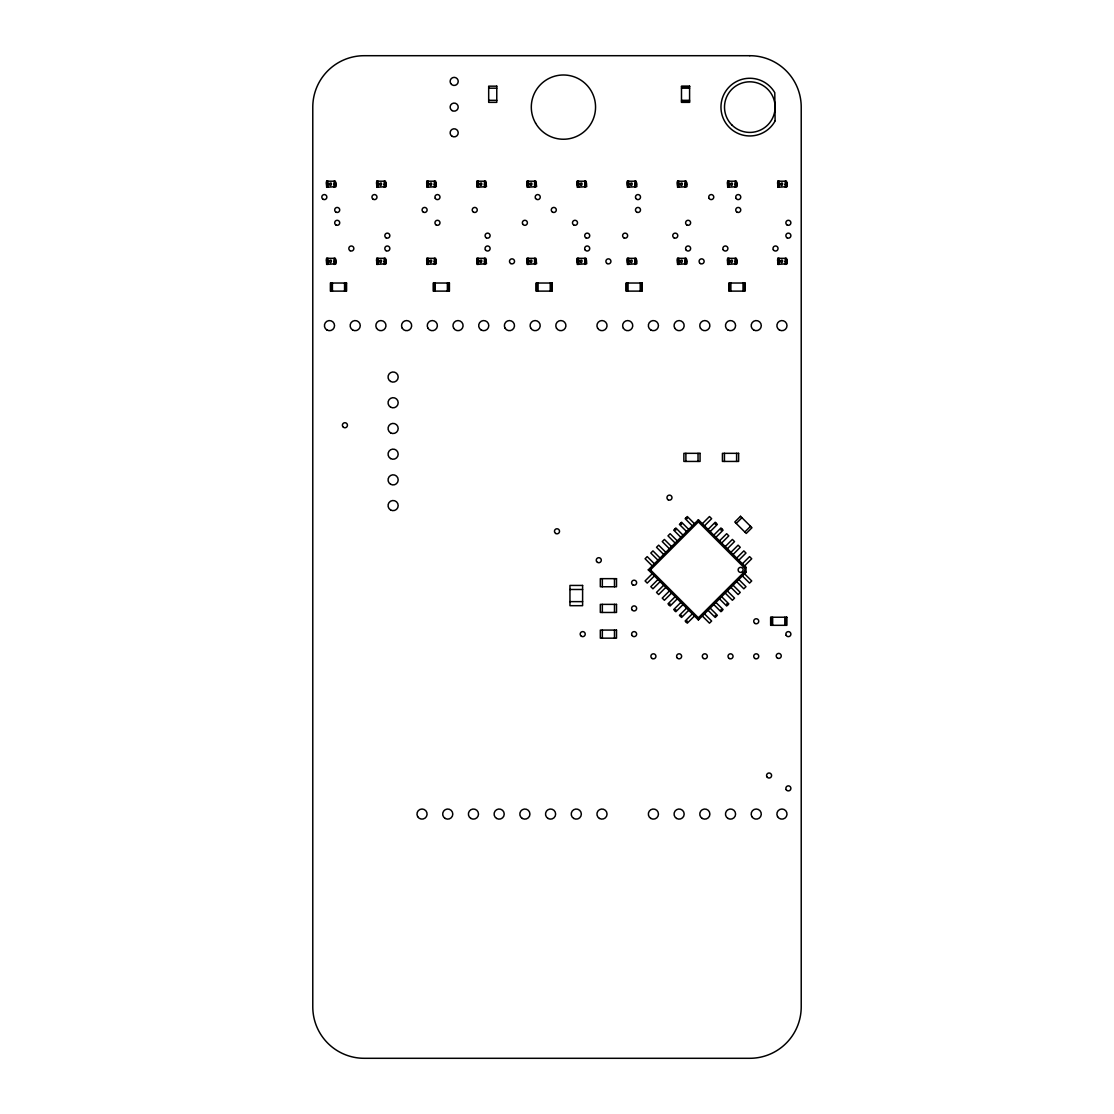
<?xml version="1.0" encoding="UTF-8"?>
<svg xmlns="http://www.w3.org/2000/svg" width="1114" height="1114" viewBox="0 0 1114 1114"><rect width="100%" height="100%" fill="white"/><g stroke="black" fill="none" stroke-linecap="round" stroke-linejoin="round"><path stroke-width="1.5" d="M334.743 187.291L335.76 184.715L334.075 184.715M334.743 264.408L335.76 261.846L334.075 261.846M384.873 187.291L385.89 184.715L384.205 184.715M384.873 264.408L385.89 261.846L384.205 261.846M435.003 187.291L436.02 184.715L434.335 184.715M435.003 264.408L436.02 261.846L434.335 261.846M485.133 187.291L486.15 184.715L484.465 184.715M485.133 264.408L486.15 261.846L484.465 261.846M535.263 187.291L536.28 184.715L534.595 184.715M535.263 264.408L536.28 261.846L534.595 261.846M585.393 187.291L586.41 184.715L584.725 184.715M585.393 264.408L586.41 261.846L584.725 261.846M635.523 187.291L636.54 184.715L634.855 184.715M635.523 264.408L636.54 261.846L634.855 261.846M685.653 187.291L686.67 184.715L684.985 184.715M685.653 264.408L686.67 261.846L684.985 261.846M735.783 187.291L736.8 184.715L735.115 184.715M735.783 264.408L736.8 261.846L735.115 261.846M785.913 187.291L786.93 184.715L785.245 184.715M785.913 264.408L786.93 261.846L785.245 261.846M648.292 569.853L698.394 519.751L745.99 567.346L745.99 572.359L698.394 619.955L648.292 569.853L650.437 569.853L698.394 521.909L698.394 519.751M652.233 573.794L645.076 580.951L647.22 583.095L654.378 575.938M702.335 523.691L709.479 516.534L711.637 518.678L704.48 525.836M657.956 579.517L650.799 586.674L652.943 588.819L660.101 581.661M708.058 529.415L715.216 522.257L717.36 524.416L710.203 531.559M715.216 524.416L716.288 523.329M663.679 585.24L656.522 592.397L658.666 594.542L665.824 587.384M713.782 535.138L720.939 527.98L723.083 530.139L715.926 537.296M720.939 530.139L722.011 529.066M736.229 523.441L741.952 517.704M669.403 590.963L662.245 598.121L664.404 600.265L671.561 593.108M719.505 540.875L726.662 533.717L728.807 535.862L721.649 543.019M675.14 596.686L667.982 603.844L670.127 606.002L677.284 598.845M725.228 546.598L732.385 539.441L734.53 541.585L727.372 548.742M669.054 604.916L670.127 603.844M744.806 532.019L750.544 526.295M680.863 602.423L673.705 609.567L675.85 611.725L683.007 604.568M730.951 552.321L738.109 545.164L740.253 547.308L733.096 554.466M674.778 610.653L675.85 609.567M686.586 608.147L679.429 615.304L681.573 617.448L688.731 610.291M736.674 558.044L743.832 550.887L745.99 553.031L738.833 560.189M680.501 616.376L681.573 615.304M692.309 613.87L685.152 621.027L687.296 623.172L694.454 616.014M742.411 563.768L749.569 556.61L751.713 558.755L744.556 565.912M686.224 622.099L687.296 621.027M698.394 619.955L698.394 617.81L744.918 571.287L744.918 568.418L745.99 567.346M328.003 184.701L326.472 184.715L327.307 187.291M378.133 184.701L376.602 184.715L377.437 187.291M428.263 184.701L426.732 184.715L427.567 187.291M478.393 184.701L476.862 184.715L477.697 187.291M528.523 184.701L526.992 184.715L527.827 187.291M578.653 184.701L577.122 184.715L577.957 187.291M628.783 184.701L627.252 184.715L628.087 187.291M678.913 184.701L677.382 184.715L678.217 187.291M729.043 184.701L727.512 184.715L728.347 187.291M779.173 184.701L777.642 184.715L778.477 187.291M328.003 261.818L326.472 261.846L327.307 264.408M378.133 261.818L376.602 261.846L377.437 264.408M428.263 261.818L426.732 261.846L427.567 264.408M478.393 261.818L476.862 261.846L477.697 264.408M528.523 261.818L526.992 261.846L527.827 264.408M578.653 261.818L577.122 261.846L577.957 264.408M628.783 261.818L627.252 261.846L628.087 264.408M678.913 261.818L677.382 261.846L678.217 264.408M729.043 261.818L727.512 261.846L728.347 264.408M779.173 261.818L777.642 261.846L778.477 264.408M681.49 86.669L689.594 86.669M488.684 88.187L496.774 88.187M681.49 88.187L689.594 88.187M488.684 100.33L496.774 100.33M681.49 100.33L689.594 100.33M681.49 101.847L689.594 101.847M328.003 183.726L326.458 183.726L326.43 182.431A1.922 1.922 0 0 0 327.279 181.206M378.133 183.726L376.588 183.726L376.56 182.431A1.922 1.922 0 0 0 377.409 181.206M428.263 183.726L426.718 183.726L426.69 182.431A1.922 1.922 0 0 0 427.539 181.206M478.393 183.726L476.848 183.726L476.82 182.431A1.922 1.922 0 0 0 477.669 181.206M528.523 183.726L526.978 183.726L526.95 182.431A1.922 1.922 0 0 0 527.799 181.206M578.653 183.726L577.108 183.726L577.08 182.431A1.922 1.922 0 0 0 577.929 181.206M628.783 183.726L627.238 183.726L627.21 182.431A1.922 1.922 0 0 0 628.059 181.206M678.913 183.726L677.368 183.726L677.34 182.431A1.922 1.922 0 0 0 678.189 181.206M729.043 183.726L727.498 183.726L727.47 182.431A1.922 1.922 0 0 0 728.319 181.206M779.173 183.726L777.628 183.726L777.6 182.431A1.922 1.922 0 0 0 778.449 181.206M334.075 184.088L335.76 184.088L335.76 182.64A1.95 1.95 0 0 1 334.729 181.206M384.205 184.088L385.89 184.088L385.89 182.64A1.95 1.95 0 0 1 384.859 181.206M434.335 184.088L436.02 184.088L436.02 182.64A1.95 1.95 0 0 1 434.989 181.206M484.465 184.088L486.15 184.088L486.15 182.64A1.95 1.95 0 0 1 485.119 181.206M534.595 184.088L536.28 184.088L536.28 182.64A1.95 1.95 0 0 1 535.249 181.206M584.725 184.088L586.41 184.088L586.41 182.64A1.95 1.95 0 0 1 585.379 181.206M634.855 184.088L636.54 184.088L636.54 182.64A1.95 1.95 0 0 1 635.509 181.206M684.985 184.088L686.67 184.088L686.67 182.64A1.95 1.95 0 0 1 685.639 181.206M735.115 184.088L736.8 184.088L736.8 182.64A1.95 1.95 0 0 1 735.769 181.206M785.245 184.088L786.93 184.088L786.93 182.64A1.95 1.95 0 0 1 785.899 181.206M328.003 260.843L326.458 260.843L326.43 259.562A1.922 1.922 0 0 0 327.279 258.337M378.133 260.843L376.588 260.843L376.56 259.562A1.922 1.922 0 0 0 377.409 258.337M428.263 260.843L426.718 260.843L426.69 259.562A1.922 1.922 0 0 0 427.539 258.337M478.393 260.843L476.848 260.843L476.82 259.562A1.922 1.922 0 0 0 477.669 258.337M528.523 260.843L526.978 260.843L526.95 259.562A1.922 1.922 0 0 0 527.799 258.337M578.653 260.843L577.108 260.843L577.08 259.562A1.922 1.922 0 0 0 577.929 258.337M628.783 260.843L627.238 260.843L627.21 259.562A1.922 1.922 0 0 0 628.059 258.337M678.913 260.843L677.368 260.843L677.34 259.562A1.922 1.922 0 0 0 678.189 258.337M729.043 260.843L727.498 260.843L727.47 259.562A1.922 1.922 0 0 0 728.319 258.337M779.173 260.843L777.628 260.843L777.6 259.562A1.922 1.922 0 0 0 778.449 258.337M334.075 261.219L335.76 261.219L335.76 259.771A1.95 1.95 0 0 1 334.729 258.337M384.205 261.219L385.89 261.219L385.89 259.771A1.95 1.95 0 0 1 384.859 258.337M434.335 261.219L436.02 261.219L436.02 259.771A1.95 1.95 0 0 1 434.989 258.337M484.465 261.219L486.15 261.219L486.15 259.771A1.95 1.95 0 0 1 485.119 258.337M534.595 261.219L536.28 261.219L536.28 259.771A1.95 1.95 0 0 1 535.249 258.337M584.725 261.219L586.41 261.219L586.41 259.771A1.95 1.95 0 0 1 585.379 258.337M634.855 261.219L636.54 261.219L636.54 259.771A1.95 1.95 0 0 1 635.509 258.337M684.985 261.219L686.67 261.219L686.67 259.771A1.95 1.95 0 0 1 685.639 258.337M735.115 261.219L736.8 261.219L736.8 259.771A1.95 1.95 0 0 1 735.769 258.337M785.245 261.219L786.93 261.219L786.93 259.771A1.95 1.95 0 0 1 785.899 258.337M569.95 589.487L582.608 589.487M569.95 601.63L582.608 601.63M698.394 521.909L744.918 568.418M744.918 571.287L745.99 572.359M694.454 523.691L687.296 516.534L685.152 518.678L692.309 525.836M744.556 573.794L751.713 580.951L749.569 583.095L742.411 575.938M686.224 517.606L687.296 518.678M688.731 529.415L681.573 522.257L679.429 524.416L686.586 531.559M738.833 579.517L745.99 586.674L743.832 588.819L736.674 581.661M680.501 523.329L681.573 524.416M683.007 535.138L675.85 527.98L673.705 530.139L680.863 537.296M733.096 585.24L740.253 592.397L738.109 594.542L730.951 587.384M674.778 529.066L675.85 530.139M677.284 540.875L670.127 533.717L667.982 535.862L675.14 543.019M727.372 590.963L734.53 598.121L732.385 600.265L725.228 593.108M671.561 546.598L664.404 539.441L662.245 541.585L669.403 548.742M721.649 596.686L728.807 603.844L726.662 606.002L719.505 598.845M726.662 603.844L727.734 604.916M665.824 552.321L658.666 545.164L656.522 547.308L663.679 554.466M715.926 602.423L723.083 609.567L720.939 611.725L713.782 604.568M720.939 609.567L722.011 610.653M660.101 558.044L652.943 550.887L650.799 553.031L657.956 560.189M710.203 608.147L717.36 615.304L715.216 617.448L708.058 610.291M715.216 615.304L716.288 616.376M654.378 563.768L647.22 556.61L645.076 558.755L652.233 565.912M704.48 613.87L711.637 621.027L709.479 623.172L702.335 616.014M650.437 569.853L698.394 617.81M786.331 617.226L786.331 625.316M785.245 181.206L785.245 187.291M785.245 258.337L785.245 264.408M784.813 617.226L784.813 625.316M779.173 181.206L779.173 187.291M779.173 258.337L779.173 264.408M772.656 617.226L772.656 625.316M771.139 617.226L771.139 625.316M744.542 283.026L744.542 291.116M743.024 283.026L743.024 291.116M736.605 453.328L736.605 461.433M735.115 181.206L735.115 187.291M735.115 258.337L735.115 264.408M730.881 283.026L730.881 291.116M729.364 283.026L729.364 291.116M729.043 181.206L729.043 187.291M729.043 258.337L729.043 264.408M724.448 453.328L724.448 461.433M698.032 453.328L698.032 461.433M685.89 453.328L685.89 461.433M684.985 181.206L684.985 187.291M684.985 258.337L684.985 264.408M678.913 181.206L678.913 187.291M678.913 258.337L678.913 264.408M641.72 283.026L641.72 291.116M640.202 283.026L640.202 291.116M634.855 181.206L634.855 187.291M634.855 258.337L634.855 264.408M628.783 181.206L628.783 187.291M628.783 258.337L628.783 264.408M628.045 283.026L628.045 291.116M626.528 283.026L626.528 291.116M614.482 578.653L614.482 586.758M614.482 604.373L614.482 612.463M614.482 630.078L614.482 638.169M602.34 578.653L602.34 586.758M602.34 604.373L602.34 612.463M602.34 630.078L602.34 638.169M584.725 181.206L584.725 187.291M584.725 258.337L584.725 264.408M578.653 181.206L578.653 187.291M578.653 258.337L578.653 264.408M551.736 283.026L551.736 291.116M550.219 283.026L550.219 291.116M538.076 283.026L538.076 291.116M536.558 283.026L536.558 291.116M534.595 181.206L534.595 187.291M534.595 258.337L534.595 264.408M528.523 181.206L528.523 187.291M528.523 258.337L528.523 264.408M484.465 181.206L484.465 187.291M484.465 258.337L484.465 264.408M478.393 181.206L478.393 187.291M478.393 258.337L478.393 264.408M448.9 283.026L448.9 291.116M447.382 283.026L447.382 291.116M435.24 283.026L435.24 291.116M434.335 181.206L434.335 187.291M434.335 258.337L434.335 264.408M433.722 283.026L433.722 291.116M428.263 181.206L428.263 187.291M428.263 258.337L428.263 264.408M384.205 181.206L384.205 187.291M384.205 258.337L384.205 264.408M378.133 181.206L378.133 187.291M378.133 258.337L378.133 264.408M346.078 283.026L346.078 291.116M344.56 283.026L344.56 291.116M334.075 181.206L334.075 187.291M334.075 258.337L334.075 264.408M332.418 283.026L332.418 291.116M330.9 283.026L330.9 291.116M328.003 181.206L328.003 187.291M328.003 258.337L328.003 264.408M326.569 181.206L326.625 187.291L336.094 186.595L335.384 181.206L326.569 181.206M326.569 258.337L326.625 264.408L336.094 263.712L335.384 258.337L326.569 258.337M376.699 181.206L376.755 187.291L386.224 186.595L385.514 181.206L376.699 181.206M376.699 258.337L376.755 264.408L386.224 263.712L385.514 258.337L376.699 258.337M426.829 181.206L426.885 187.291L436.354 186.595L435.644 181.206L426.829 181.206M426.829 258.337L426.885 264.408L436.354 263.712L435.644 258.337L426.829 258.337M476.959 181.206L477.015 187.291L486.484 186.595L485.774 181.206L476.959 181.206M476.959 258.337L477.015 264.408L486.484 263.712L485.774 258.337L476.959 258.337M527.089 181.206L527.145 187.291L536.614 186.595L535.904 181.206L527.089 181.206M527.089 258.337L527.145 264.408L536.614 263.712L535.904 258.337L527.089 258.337M577.219 181.206L577.275 187.291L586.744 186.595L586.034 181.206L577.219 181.206M577.219 258.337L577.275 264.408L586.744 263.712L586.034 258.337L577.219 258.337M627.349 181.206L627.405 187.291L636.874 186.595L636.164 181.206L627.349 181.206M627.349 258.337L627.405 264.408L636.874 263.712L636.164 258.337L627.349 258.337M677.479 181.206L677.535 187.291L687.004 186.595L686.294 181.206L677.479 181.206M677.479 258.337L677.535 264.408L687.004 263.712L686.294 258.337L677.479 258.337M727.609 181.206L727.665 187.291L737.134 186.595L736.424 181.206L727.609 181.206M727.609 258.337L727.665 264.408L737.134 263.712L736.424 258.337L727.609 258.337M777.739 181.206L777.795 187.291L787.264 186.595L786.554 181.206L777.739 181.206M777.739 258.337L777.795 264.408L787.264 263.712L786.554 258.337L777.739 258.337M329.173 183.852C330.858 189.115 333.267 180.148 329.173 183.852M329.173 260.982C330.858 266.232 333.267 257.264 329.173 260.982M379.303 183.852C380.988 189.115 383.397 180.148 379.303 183.852M379.303 260.982C380.988 266.232 383.397 257.264 379.303 260.982M429.433 183.852C431.118 189.115 433.527 180.148 429.433 183.852M429.433 260.982C431.118 266.232 433.527 257.264 429.433 260.982M479.563 183.852C481.248 189.115 483.657 180.148 479.563 183.852M479.563 260.982C481.248 266.232 483.657 257.264 479.563 260.982M529.693 183.852C531.378 189.115 533.787 180.148 529.693 183.852M529.693 260.982C531.378 266.232 533.787 257.264 529.693 260.982M579.823 183.852C581.508 189.115 583.917 180.148 579.823 183.852M579.823 260.982C581.508 266.232 583.917 257.264 579.823 260.982M629.953 183.852C631.638 189.115 634.047 180.148 629.953 183.852M629.953 260.982C631.638 266.232 634.047 257.264 629.953 260.982M680.083 183.852C681.768 189.115 684.177 180.148 680.083 183.852M680.083 260.982C681.768 266.232 684.177 257.264 680.083 260.982M730.213 183.852C731.898 189.115 734.307 180.148 730.213 183.852M730.213 260.982C731.898 266.232 734.307 257.264 730.213 260.982M780.343 183.852C782.028 189.115 784.437 180.148 780.343 183.852M780.343 260.982C782.028 266.232 784.437 257.264 780.343 260.982M775.107 120.758L774.787 121.537A28.839 28.839 0 0 1 731.271 129.21A28.839 28.839 0 0 1 731.271 85.012A28.839 28.839 0 0 1 774.787 92.699L775.107 120.758M740.518 516.283L734.794 522.006L746.241 533.453L751.964 527.73L740.518 516.283M742.523 571.51L742.035 571.955A2.534 2.534 0 0 1 738.958 571.761L738.512 571.259A2.534 2.534 0 0 1 742.286 567.945L742.718 568.446A2.534 2.534 0 0 1 742.523 571.51M749.806 55.7L364.194 55.7A51.411 51.411 0 0 0 312.783 107.111L312.783 1006.889A51.411 51.411 0 0 0 364.194 1058.3L749.806 1058.3A51.411 51.411 0 0 0 801.217 1006.889L801.217 107.111A51.411 51.411 0 0 0 749.806 55.7M496.774 86.168L488.684 86.168L488.684 102.363L496.774 102.363L496.774 86.168M689.594 86.168L681.49 86.168L681.49 102.363L689.594 102.363L689.594 86.168M346.579 283.026L330.385 283.026L330.385 291.116L346.579 291.116L346.579 283.026M449.415 283.026L433.221 283.026L433.221 291.116L449.415 291.116L449.415 283.026M552.238 283.026L536.043 283.026L536.043 291.116L552.238 291.116L552.238 283.026M642.221 283.026L626.026 283.026L626.026 291.116L642.221 291.116L642.221 283.026M745.057 283.026L728.862 283.026L728.862 291.116L745.057 291.116L745.057 283.026M700.065 453.328L683.871 453.328L683.871 461.433L700.065 461.433L700.065 453.328M738.624 453.328L722.429 453.328L722.429 461.433L738.624 461.433L738.624 453.328M616.515 578.653L600.321 578.653L600.321 586.758L616.515 586.758L616.515 578.653M582.608 585.435L569.95 585.435L569.95 605.682L582.608 605.682L582.608 585.435M616.515 604.373L600.321 604.373L600.321 612.463L616.515 612.463L616.515 604.373M786.832 617.226L770.637 617.226L770.637 625.316L786.832 625.316L786.832 617.226M616.515 630.078L600.321 630.078L600.321 638.169L616.515 638.169L616.515 630.078M435.268 198.362A2.534 2.534 0 0 0 439.654 198.362A2.534 2.534 0 0 0 437.454 194.56A2.534 2.534 0 0 0 435.268 198.362M522.341 818.456A5.055 5.055 0 0 0 529.93 814.083A5.055 5.055 0 0 0 522.341 809.697A5.055 5.055 0 0 0 522.341 818.456M650.868 818.456A5.055 5.055 0 0 0 658.458 814.083A5.055 5.055 0 0 0 650.868 809.697A5.055 5.055 0 0 0 650.868 818.456M736.048 198.362A2.534 2.534 0 0 0 740.434 198.362A2.534 2.534 0 0 0 738.234 194.56A2.534 2.534 0 0 0 736.048 198.362M676.588 818.456A5.055 5.055 0 0 0 684.177 814.083A5.055 5.055 0 0 0 676.588 809.697A5.055 5.055 0 0 0 676.588 818.456M635.788 198.362A2.534 2.534 0 0 0 640.174 198.362A2.534 2.534 0 0 0 637.974 194.56A2.534 2.534 0 0 0 635.788 198.362M751.853 816.604A5.055 5.055 0 0 0 760.611 816.604A5.055 5.055 0 0 0 756.239 809.015A5.055 5.055 0 0 0 751.853 816.604M535.528 198.362A2.534 2.534 0 0 0 539.914 198.362A2.534 2.534 0 0 0 537.714 194.56A2.534 2.534 0 0 0 535.528 198.362M727.999 818.456A5.055 5.055 0 0 0 735.588 814.083A5.055 5.055 0 0 0 727.999 809.697A5.055 5.055 0 0 0 727.999 818.456M709.061 198.362A2.534 2.534 0 0 0 713.433 198.362A2.534 2.534 0 0 0 711.247 194.56A2.534 2.534 0 0 0 709.061 198.362M335.941 212.133A2.534 2.534 0 0 0 339.728 209.947A2.534 2.534 0 0 0 335.941 207.761A2.534 2.534 0 0 0 335.941 212.133M423.334 212.133A2.534 2.534 0 0 0 427.135 209.947A2.534 2.534 0 0 0 423.334 207.761A2.534 2.534 0 0 0 423.334 212.133M753.705 330.009A5.055 5.055 0 0 0 761.294 325.636A5.055 5.055 0 0 0 753.705 321.25A5.055 5.055 0 0 0 753.705 330.009M522.675 224.067A2.534 2.534 0 0 0 527.061 224.067A2.534 2.534 0 0 0 524.861 220.266A2.534 2.534 0 0 0 522.675 224.067M650.868 330.009A5.055 5.055 0 0 0 658.458 325.636A5.055 5.055 0 0 0 650.868 321.25A5.055 5.055 0 0 0 650.868 330.009M573.724 224.986A2.534 2.534 0 0 0 577.525 222.8A2.534 2.534 0 0 0 573.724 220.614A2.534 2.534 0 0 0 573.724 224.986M623.311 328.157A5.055 5.055 0 0 0 632.084 328.157A5.055 5.055 0 0 0 627.697 320.567A5.055 5.055 0 0 0 623.311 328.157M787.111 224.986A2.534 2.534 0 0 0 790.898 222.8A2.534 2.534 0 0 0 787.111 220.614A2.534 2.534 0 0 0 787.111 224.986M597.605 328.157A5.055 5.055 0 0 0 606.364 328.157A5.055 5.055 0 0 0 601.992 320.567A5.055 5.055 0 0 0 597.605 328.157M686.851 224.986A2.534 2.534 0 0 0 690.638 222.8A2.534 2.534 0 0 0 686.851 220.614A2.534 2.534 0 0 0 686.851 224.986M556.471 328.157A5.055 5.055 0 0 0 565.244 328.157A5.055 5.055 0 0 0 560.857 320.567A5.055 5.055 0 0 0 556.471 328.157M386.071 237.839A2.534 2.534 0 0 0 389.858 235.653A2.534 2.534 0 0 0 386.071 233.467A2.534 2.534 0 0 0 386.071 237.839M530.765 328.157A5.055 5.055 0 0 0 539.524 328.157A5.055 5.055 0 0 0 535.152 320.567A5.055 5.055 0 0 0 530.765 328.157M623.854 237.839A2.534 2.534 0 0 0 627.655 235.653A2.534 2.534 0 0 0 623.854 233.467A2.534 2.534 0 0 0 623.854 237.839M505.06 328.157A5.055 5.055 0 0 0 513.819 328.157A5.055 5.055 0 0 0 509.446 320.567A5.055 5.055 0 0 0 505.06 328.157M673.984 237.839A2.534 2.534 0 0 0 677.785 235.653A2.534 2.534 0 0 0 673.984 233.467A2.534 2.534 0 0 0 673.984 237.839M481.206 330.009A5.055 5.055 0 0 0 488.795 325.636A5.055 5.055 0 0 0 481.206 321.25A5.055 5.055 0 0 0 481.206 330.009M787.111 237.839A2.534 2.534 0 0 0 790.898 235.653A2.534 2.534 0 0 0 787.111 233.467A2.534 2.534 0 0 0 787.111 237.839M453.649 328.157A5.055 5.055 0 0 0 462.407 328.157A5.055 5.055 0 0 0 458.021 320.567A5.055 5.055 0 0 0 453.649 328.157M585.936 237.839A2.534 2.534 0 0 0 589.738 235.653A2.534 2.534 0 0 0 585.936 233.467A2.534 2.534 0 0 0 585.936 237.839M427.929 328.157A5.055 5.055 0 0 0 436.702 328.157A5.055 5.055 0 0 0 432.316 320.567A5.055 5.055 0 0 0 427.929 328.157M486.331 237.839A2.534 2.534 0 0 0 490.118 235.653A2.534 2.534 0 0 0 486.331 233.467A2.534 2.534 0 0 0 486.331 237.839M402.224 328.157A5.055 5.055 0 0 0 410.996 328.157A5.055 5.055 0 0 0 406.61 320.567A5.055 5.055 0 0 0 402.224 328.157M386.071 250.706A2.534 2.534 0 0 0 389.858 248.506A2.534 2.534 0 0 0 386.071 246.319A2.534 2.534 0 0 0 386.071 250.706M573.752 818.456A5.055 5.055 0 0 0 581.341 814.083A5.055 5.055 0 0 0 573.752 809.697A5.055 5.055 0 0 0 573.752 818.456M723.195 249.773A2.534 2.534 0 0 0 727.581 249.773A2.534 2.534 0 0 0 725.381 245.971A2.534 2.534 0 0 0 723.195 249.773M548.046 818.456A5.055 5.055 0 0 0 555.635 814.083A5.055 5.055 0 0 0 548.046 809.697A5.055 5.055 0 0 0 548.046 818.456M773.325 249.773A2.534 2.534 0 0 0 777.711 249.773A2.534 2.534 0 0 0 775.511 245.971A2.534 2.534 0 0 0 773.325 249.773M445.21 818.456A5.055 5.055 0 0 0 452.799 814.083A5.055 5.055 0 0 0 445.21 809.697A5.055 5.055 0 0 0 445.21 818.456M685.918 249.773A2.534 2.534 0 0 0 690.304 249.773A2.534 2.534 0 0 0 688.104 245.971A2.534 2.534 0 0 0 685.918 249.773M676.922 657.58A2.534 2.534 0 0 0 681.308 657.58A2.534 2.534 0 0 0 679.108 653.793A2.534 2.534 0 0 0 676.922 657.58M779.41 330.009A5.055 5.055 0 0 0 786.999 325.636A5.055 5.055 0 0 0 779.41 321.25A5.055 5.055 0 0 0 779.41 330.009M485.398 249.773A2.534 2.534 0 0 0 489.784 249.773A2.534 2.534 0 0 0 487.584 245.971A2.534 2.534 0 0 0 485.398 249.773M350.075 250.706A2.534 2.534 0 0 0 353.862 248.506A2.534 2.534 0 0 0 350.075 246.319A2.534 2.534 0 0 0 350.075 250.706M535.597 123.181A32.139 32.139 0 0 0 591.256 123.181A32.139 32.139 0 0 0 563.433 74.986A32.139 32.139 0 0 0 535.597 123.181M599.457 818.456A5.055 5.055 0 0 0 607.046 814.083A5.055 5.055 0 0 0 599.457 809.697A5.055 5.055 0 0 0 599.457 818.456M326.959 330.009A5.055 5.055 0 0 0 334.548 325.636A5.055 5.055 0 0 0 326.959 321.25A5.055 5.055 0 0 0 326.959 330.009M390.582 381.434A5.055 5.055 0 0 0 398.185 377.047A5.055 5.055 0 0 0 390.582 372.661A5.055 5.055 0 0 0 390.582 381.434M390.582 407.139A5.055 5.055 0 0 0 398.185 402.753A5.055 5.055 0 0 0 390.582 398.366A5.055 5.055 0 0 0 390.582 407.139M390.582 432.845A5.055 5.055 0 0 0 398.185 428.458A5.055 5.055 0 0 0 390.582 424.086A5.055 5.055 0 0 0 390.582 432.845M390.582 458.55A5.055 5.055 0 0 0 398.185 454.164A5.055 5.055 0 0 0 390.582 449.791A5.055 5.055 0 0 0 390.582 458.55M390.582 484.256A5.055 5.055 0 0 0 398.185 479.883A5.055 5.055 0 0 0 390.582 475.497A5.055 5.055 0 0 0 390.582 484.256M754.972 623.464A2.534 2.534 0 0 0 758.759 621.264A2.534 2.534 0 0 0 754.972 619.078A2.534 2.534 0 0 0 754.972 623.464M652.136 658.513A2.534 2.534 0 0 0 655.937 656.313A2.534 2.534 0 0 0 652.136 654.127A2.534 2.534 0 0 0 652.136 658.513M390.582 509.961A5.055 5.055 0 0 0 398.185 505.589A5.055 5.055 0 0 0 390.582 501.203A5.055 5.055 0 0 0 390.582 509.961M700.344 263.558A2.534 2.534 0 0 0 704.145 261.358A2.534 2.534 0 0 0 700.344 259.172A2.534 2.534 0 0 0 700.344 263.558M668.205 499.824A2.534 2.534 0 0 0 671.993 497.638A2.534 2.534 0 0 0 668.205 495.452A2.534 2.534 0 0 0 668.205 499.824M510.741 263.558A2.534 2.534 0 0 0 514.543 261.358A2.534 2.534 0 0 0 510.741 259.172A2.534 2.534 0 0 0 510.741 263.558M342.722 426.509A2.534 2.534 0 0 0 347.108 426.509A2.534 2.534 0 0 0 344.908 422.707A2.534 2.534 0 0 0 342.722 426.509M581.438 636.317A2.534 2.534 0 0 0 585.24 634.117A2.534 2.534 0 0 0 581.438 631.93A2.534 2.534 0 0 0 581.438 636.317M777.475 658.109A2.534 2.534 0 0 0 781.262 655.909A2.534 2.534 0 0 0 777.475 653.723A2.534 2.534 0 0 0 777.475 658.109M452.145 110.62A4.052 4.052 0 0 0 458.216 107.111A4.052 4.052 0 0 0 452.145 103.616A4.052 4.052 0 0 0 452.145 110.62M632.863 584.906A2.534 2.534 0 0 0 636.651 582.706A2.534 2.534 0 0 0 632.863 580.519A2.534 2.534 0 0 0 632.863 584.906M450.669 83.439A4.052 4.052 0 0 0 457.673 83.439A4.052 4.052 0 0 0 454.164 77.353A4.052 4.052 0 0 0 450.669 83.439M631.93 609.678A2.534 2.534 0 0 0 636.317 609.678A2.534 2.534 0 0 0 634.117 605.891A2.534 2.534 0 0 0 631.93 609.678M323.074 199.281A2.534 2.534 0 0 0 326.875 197.094A2.534 2.534 0 0 0 323.074 194.894A2.534 2.534 0 0 0 323.074 199.281M373.204 199.281A2.534 2.534 0 0 0 377.005 197.094A2.534 2.534 0 0 0 373.204 194.894A2.534 2.534 0 0 0 373.204 199.281M496.621 818.456A5.055 5.055 0 0 0 504.224 814.083A5.055 5.055 0 0 0 496.621 809.697A5.055 5.055 0 0 0 496.621 818.456M631.93 635.384A2.534 2.534 0 0 0 636.317 635.384A2.534 2.534 0 0 0 634.117 631.596A2.534 2.534 0 0 0 631.93 635.384M766.892 776.778A2.534 2.534 0 0 0 771.278 776.778A2.534 2.534 0 0 0 769.092 772.991A2.534 2.534 0 0 0 766.892 776.778M786.178 635.384A2.534 2.534 0 0 0 790.564 635.384A2.534 2.534 0 0 0 788.364 631.596A2.534 2.534 0 0 0 786.178 635.384M607.144 263.558A2.534 2.534 0 0 0 610.945 261.358A2.534 2.534 0 0 0 607.144 259.172A2.534 2.534 0 0 0 607.144 263.558M786.178 789.631A2.534 2.534 0 0 0 790.564 789.631A2.534 2.534 0 0 0 788.364 785.843A2.534 2.534 0 0 0 786.178 789.631M452.145 136.326A4.052 4.052 0 0 0 458.216 132.817A4.052 4.052 0 0 0 452.145 129.321A4.052 4.052 0 0 0 452.145 136.326M702.293 818.456A5.055 5.055 0 0 0 709.883 814.083A5.055 5.055 0 0 0 702.293 809.697A5.055 5.055 0 0 0 702.293 818.456M777.558 816.604A5.055 5.055 0 0 0 786.331 816.604A5.055 5.055 0 0 0 781.944 809.015A5.055 5.055 0 0 0 777.558 816.604M376.518 328.157A5.055 5.055 0 0 0 385.291 328.157A5.055 5.055 0 0 0 380.904 320.567A5.055 5.055 0 0 0 376.518 328.157M473.464 212.133A2.534 2.534 0 0 0 477.265 209.947A2.534 2.534 0 0 0 473.464 207.761A2.534 2.534 0 0 0 473.464 212.133M417.653 816.604A5.055 5.055 0 0 0 426.411 816.604A5.055 5.055 0 0 0 422.039 809.015A5.055 5.055 0 0 0 417.653 816.604M585.017 249.773A2.534 2.534 0 0 0 589.39 249.773A2.534 2.534 0 0 0 587.203 245.971A2.534 2.534 0 0 0 585.017 249.773M470.916 818.456A5.055 5.055 0 0 0 478.505 814.083A5.055 5.055 0 0 0 470.916 809.697A5.055 5.055 0 0 0 470.916 818.456M352.665 330.009A5.055 5.055 0 0 0 360.254 325.636A5.055 5.055 0 0 0 352.665 321.25A5.055 5.055 0 0 0 352.665 330.009M555.733 533.481A2.534 2.534 0 0 0 559.534 531.294A2.534 2.534 0 0 0 555.733 529.094A2.534 2.534 0 0 0 555.733 533.481M700.441 328.157A5.055 5.055 0 0 0 709.2 328.157A5.055 5.055 0 0 0 704.814 320.567A5.055 5.055 0 0 0 700.441 328.157M674.736 328.157A5.055 5.055 0 0 0 683.495 328.157A5.055 5.055 0 0 0 679.108 320.567A5.055 5.055 0 0 0 674.736 328.157M703.561 658.513A2.534 2.534 0 0 0 707.348 656.313A2.534 2.534 0 0 0 703.561 654.127A2.534 2.534 0 0 0 703.561 658.513M729.266 658.513A2.534 2.534 0 0 0 733.054 656.313A2.534 2.534 0 0 0 729.266 654.127A2.534 2.534 0 0 0 729.266 658.513M596.589 561.47A2.534 2.534 0 0 0 600.975 561.47A2.534 2.534 0 0 0 598.775 557.682A2.534 2.534 0 0 0 596.589 561.47M754.972 658.513A2.534 2.534 0 0 0 758.759 656.313A2.534 2.534 0 0 0 754.972 654.127A2.534 2.534 0 0 0 754.972 658.513M727.999 330.009A5.055 5.055 0 0 0 735.588 325.636A5.055 5.055 0 0 0 727.999 321.25A5.055 5.055 0 0 0 727.999 330.009M736.981 212.133A2.534 2.534 0 0 0 740.768 209.947A2.534 2.534 0 0 0 736.981 207.761A2.534 2.534 0 0 0 736.981 212.133M552.516 212.133A2.534 2.534 0 0 0 556.318 209.947A2.534 2.534 0 0 0 552.516 207.761A2.534 2.534 0 0 0 552.516 212.133M636.721 212.133A2.534 2.534 0 0 0 640.508 209.947A2.534 2.534 0 0 0 636.721 207.761A2.534 2.534 0 0 0 636.721 212.133M335.941 224.986A2.534 2.534 0 0 0 339.728 222.8A2.534 2.534 0 0 0 335.941 220.614A2.534 2.534 0 0 0 335.941 224.986M436.201 224.986A2.534 2.534 0 0 0 439.988 222.8A2.534 2.534 0 0 0 436.201 220.614A2.534 2.534 0 0 0 436.201 224.986M731.912 125.005A25.302 25.302 0 0 0 774.244 113.67A25.302 25.302 0 0 0 743.261 82.673A25.302 25.302 0 0 0 731.912 125.005"/></g></svg>
